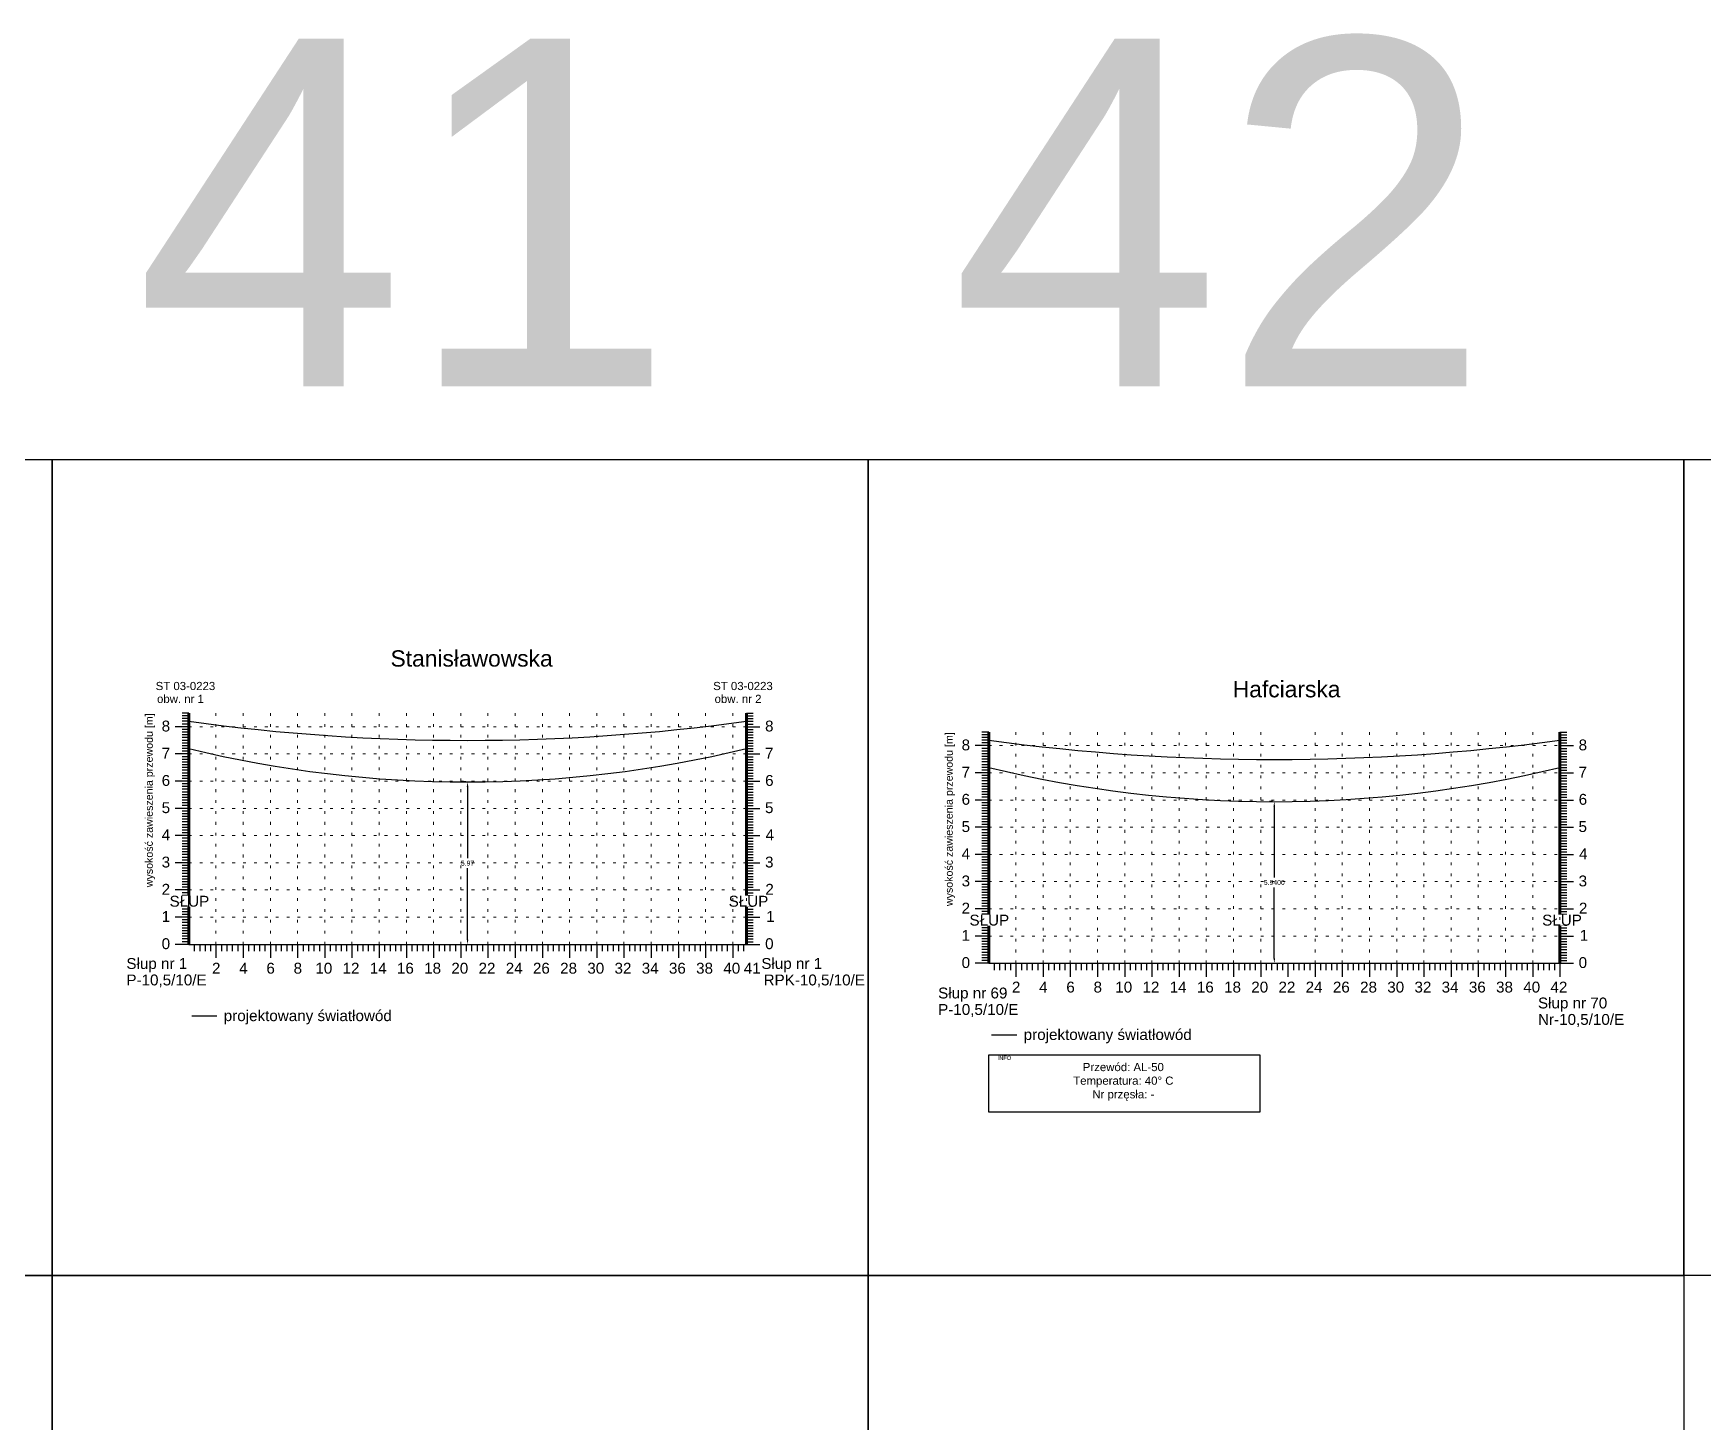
# Model space of a CAD drawing. Header units: metres. Extents: x -155 to 1812, y 681 to 886.
# Drawn here: x 893.9 to 955.2, y 825.2 to 876.2 of the extents above; entities that cross this region are included whole.
import ezdxf

# ---------------------------------------------------------------- set-up
doc = ezdxf.new("R2010")
doc.units = ezdxf.units.M
doc.header["$MEASUREMENT"] = 0
doc.linetypes.add('ACAD_ISO07W100', pattern=[3, 0, -3])
doc.layers.add('ramka', color=7, linetype='Continuous', plot=False)
doc.styles.get("Standard").update_dxf_attribs({"font": 'arial.ttf'})
doc.dimstyles.get("Standard").update_dxf_attribs({"dimtxt": 0.18, "dimasz": 0.18, "dimexe": 0.18, "dimexo": 0.0625, "dimgap": 0.09, "dimtad": 0, "dimtih": 1, "dimtoh": 1, "dimdec": 4, "dimzin": 0, "dimdsep": 46, "dimtxsty": 'Standard', "dimcen": 0.09, "dimadec": 0, "dimazin": 0, "dimtfac": 1, "dimtdec": 4, "dimtofl": 0, "dimtmove": 0, "dimatfit": 3, "dimfxl": 1, "dimtolj": 1, "dimtzin": 0, "dimarcsym": 0})

# ---------------------------------------------------------------- blocks, each defined once
blk = doc.blocks.new('*D188')
at = {"color": 0, "lineweight": -2}
for p, q in [((909.756, 848.667), (909.638, 848.667)), ((909.818, 848.487), (909.818, 845.864)), ((909.818, 842.877), (909.818, 845.5)), ((902.231, 842.697), (909.998, 842.697))]:
    blk.add_line(p, q, dxfattribs=at)
at = {"color": 0}
for points in [[(909.848, 848.487), (909.788, 848.487), (909.818, 848.667)], [(909.788, 842.877), (909.848, 842.877), (909.818, 842.697)]]:
    blk.add_solid(points, dxfattribs=at)
at = {"layer": 'Defpoints', "color": 0}
for p in [(909.818, 848.667), (902.168, 842.697), (909.818, 842.697)]:
    blk.add_point(p, dxfattribs=at)
at = {"color": 0, "lineweight": 25, "insert": (909.818, 845.682), "char_height": 0.18, "attachment_point": 5}
blk.add_mtext('\\A1;5.97', dxfattribs=at)
blk = doc.blocks.new('*D343')
at = {"color": 0, "lineweight": -2}
for p, q in [((939.418, 847.944), (939.3, 847.944)), ((939.48, 847.764), (939.48, 845.156)), ((939.48, 842.184), (939.48, 844.792)), ((931.643, 842.004), (939.66, 842.004))]:
    blk.add_line(p, q, dxfattribs=at)
at = {"color": 0}
for points in [[(939.51, 847.764), (939.45, 847.764), (939.48, 847.944)], [(939.45, 842.184), (939.51, 842.184), (939.48, 842.004)]]:
    blk.add_solid(points, dxfattribs=at)
at = {"layer": 'Defpoints', "color": 0}
for p in [(939.48, 847.944), (931.58, 842.004), (939.48, 842.004)]:
    blk.add_point(p, dxfattribs=at)
at = {"color": 0, "lineweight": 25, "insert": (939.48, 844.974), "char_height": 0.18, "attachment_point": 5}
blk.add_mtext('\\A1;5.9400', dxfattribs=at)

msp = doc.modelspace()

# ---------------------------------------------------------------- linework, layer by layer
for p, q in [((899.56814, 850.69734), (899.06814, 850.69734)), ((899.56814, 850.69734), (899.06814, 850.69734)), ((899.56814, 851.19734), (899.31814, 851.19734)), ((899.56814, 851.09734), (899.31814, 851.09734)), ((899.56814, 850.99734), (899.31814, 850.99734)), ((899.56814, 850.89734), (899.31814, 850.89734)), ((899.56814, 850.79734), (899.31814, 850.79734)), ((899.56814, 851.19734), (899.56814, 842.69734)), ((920.06814, 851.19734), (920.06814, 842.69734)), ((920.06814, 851.19734), (920.31814, 851.19734)), ((920.06814, 851.09734), (920.31814, 851.09734)), ((920.06814, 850.99734), (920.31814, 850.99734)), ((920.06814, 850.89734), (920.31814, 850.89734)), ((920.06814, 850.79734), (920.31814, 850.79734)), ((920.06814, 850.69734), (920.56814, 850.69734)), ((920.06814, 850.69734), (920.56814, 850.69734)), ((899.56814, 850.59734), (899.31814, 850.59734)), ((899.56814, 850.49734), (899.31814, 850.49734)), ((899.56814, 850.39734), (899.31814, 850.39734)), ((899.56814, 850.29734), (899.31814, 850.29734)), ((899.56814, 850.19734), (899.31814, 850.19734)), ((899.56814, 850.09734), (899.31814, 850.09734)), ((920.06814, 850.59734), (920.31814, 850.59734)), ((920.06814, 850.49734), (920.31814, 850.49734)), ((920.06814, 850.39734), (920.31814, 850.39734)), ((920.06814, 850.29734), (920.31814, 850.29734)), ((920.06814, 850.19734), (920.31814, 850.19734)), ((920.06814, 850.09734), (920.31814, 850.09734)), ((928.98033, 850.50364), (928.73033, 850.50364)), ((928.98033, 850.40364), (928.73033, 850.40364)), ((928.98033, 850.30364), (928.73033, 850.30364)), ((928.98033, 850.20364), (928.73033, 850.20364)), ((928.98033, 850.10364), (928.73033, 850.10364)), ((928.98033, 850.50364), (928.98033, 842.00364)), ((949.98033, 850.50364), (949.98033, 842.00364)), ((949.98033, 850.50364), (950.23033, 850.50364)), ((949.98033, 850.40364), (950.23033, 850.40364)), ((949.98033, 850.30364), (950.23033, 850.30364)), ((949.98033, 850.20364), (950.23033, 850.20364)), ((949.98033, 850.10364), (950.23033, 850.10364)), ((899.56814, 849.69734), (899.06814, 849.69734)), ((899.56814, 849.69734), (899.06814, 849.69734)), ((899.56814, 849.99734), (899.31814, 849.99734)), ((899.56814, 849.89734), (899.31814, 849.89734)), ((899.56814, 849.79734), (899.31814, 849.79734)), ((899.56814, 849.59734), (899.31814, 849.59734)), ((899.56814, 849.49734), (899.31814, 849.49734)), ((920.06814, 849.99734), (920.31814, 849.99734)), ((920.06814, 849.89734), (920.31814, 849.89734)), ((920.06814, 849.79734), (920.31814, 849.79734)), ((920.06814, 849.69734), (920.56814, 849.69734)), ((920.06814, 849.69734), (920.56814, 849.69734)), ((920.06814, 849.59734), (920.31814, 849.59734)), ((920.06814, 849.49734), (920.31814, 849.49734)), ((928.98033, 850.00364), (928.48033, 850.00364)), ((928.98033, 850.00364), (928.48033, 850.00364)), ((928.98033, 849.90364), (928.73033, 849.90364)), ((928.98033, 849.80364), (928.73033, 849.80364)), ((928.98033, 849.70364), (928.73033, 849.70364)), ((928.98033, 849.60364), (928.73033, 849.60364)), ((928.98033, 849.50364), (928.73033, 849.50364)), ((949.98033, 850.00364), (950.48033, 850.00364)), ((949.98033, 850.00364), (950.48033, 850.00364)), ((949.98033, 849.90364), (950.23033, 849.90364)), ((949.98033, 849.80364), (950.23033, 849.80364)), ((949.98033, 849.70364), (950.23033, 849.70364)), ((949.98033, 849.60364), (950.23033, 849.60364)), ((949.98033, 849.50364), (950.23033, 849.50364)), ((899.56814, 849.39734), (899.31814, 849.39734)), ((899.56814, 849.29734), (899.31814, 849.29734)), ((899.56814, 849.19734), (899.31814, 849.19734)), ((899.56814, 849.09734), (899.31814, 849.09734)), ((899.56814, 848.99734), (899.31814, 848.99734)), ((899.56814, 848.89734), (899.31814, 848.89734)), ((920.06814, 849.39734), (920.31814, 849.39734)), ((920.06814, 849.29734), (920.31814, 849.29734)), ((920.06814, 849.19734), (920.31814, 849.19734)), ((920.06814, 849.09734), (920.31814, 849.09734)), ((920.06814, 848.99734), (920.31814, 848.99734)), ((920.06814, 848.89734), (920.31814, 848.89734)), ((928.98033, 849.00364), (928.48033, 849.00364)), ((928.98033, 849.00364), (928.48033, 849.00364)), ((928.98033, 849.40364), (928.73033, 849.40364)), ((928.98033, 849.30364), (928.73033, 849.30364)), ((928.98033, 849.20364), (928.73033, 849.20364)), ((928.98033, 849.10364), (928.73033, 849.10364)), ((928.98033, 848.90364), (928.73033, 848.90364)), ((949.98033, 849.40364), (950.23033, 849.40364)), ((949.98033, 849.30364), (950.23033, 849.30364)), ((949.98033, 849.20364), (950.23033, 849.20364)), ((949.98033, 849.10364), (950.23033, 849.10364)), ((949.98033, 849.00364), (950.48033, 849.00364)), ((949.98033, 849.00364), (950.48033, 849.00364)), ((949.98033, 848.90364), (950.23033, 848.90364)), ((899.56814, 848.69734), (899.06814, 848.69734)), ((899.56814, 848.69734), (899.06814, 848.69734)), ((899.56814, 848.79734), (899.31814, 848.79734)), ((899.56814, 848.59734), (899.31814, 848.59734)), ((899.56814, 848.49734), (899.31814, 848.49734)), ((899.56814, 848.39734), (899.31814, 848.39734)), ((899.56814, 848.29734), (899.31814, 848.29734)), ((899.56814, 848.19734), (899.31814, 848.19734)), ((920.06814, 848.79734), (920.31814, 848.79734)), ((920.06814, 848.69734), (920.56814, 848.69734)), ((920.06814, 848.69734), (920.56814, 848.69734)), ((920.06814, 848.59734), (920.31814, 848.59734)), ((920.06814, 848.49734), (920.31814, 848.49734)), ((920.06814, 848.39734), (920.31814, 848.39734)), ((920.06814, 848.29734), (920.31814, 848.29734)), ((920.06814, 848.19734), (920.31814, 848.19734)), ((928.98033, 848.80364), (928.73033, 848.80364)), ((928.98033, 848.70364), (928.73033, 848.70364)), ((928.98033, 848.60364), (928.73033, 848.60364)), ((928.98033, 848.50364), (928.73033, 848.50364)), ((928.98033, 848.40364), (928.73033, 848.40364)), ((928.98033, 848.30364), (928.73033, 848.30364)), ((928.98033, 848.20364), (928.73033, 848.20364)), ((949.98033, 848.80364), (950.23033, 848.80364)), ((949.98033, 848.70364), (950.23033, 848.70364)), ((949.98033, 848.60364), (950.23033, 848.60364)), ((949.98033, 848.50364), (950.23033, 848.50364)), ((949.98033, 848.40364), (950.23033, 848.40364)), ((949.98033, 848.30364), (950.23033, 848.30364)), ((949.98033, 848.20364), (950.23033, 848.20364)), ((899.56814, 847.69734), (899.06814, 847.69734)), ((899.56814, 847.69734), (899.06814, 847.69734)), ((899.56814, 848.09734), (899.31814, 848.09734)), ((899.56814, 847.99734), (899.31814, 847.99734)), ((899.56814, 847.89734), (899.31814, 847.89734)), ((899.56814, 847.79734), (899.31814, 847.79734)), ((899.56814, 847.59734), (899.31814, 847.59734)), ((920.06814, 848.09734), (920.31814, 848.09734)), ((920.06814, 847.99734), (920.31814, 847.99734)), ((920.06814, 847.89734), (920.31814, 847.89734)), ((920.06814, 847.79734), (920.31814, 847.79734)), ((920.06814, 847.69734), (920.56814, 847.69734)), ((920.06814, 847.69734), (920.56814, 847.69734)), ((920.06814, 847.59734), (920.31814, 847.59734)), ((928.98033, 848.00364), (928.48033, 848.00364)), ((928.98033, 848.00364), (928.48033, 848.00364)), ((928.98033, 848.10364), (928.73033, 848.10364)), ((928.98033, 847.90364), (928.73033, 847.90364)), ((928.98033, 847.80364), (928.73033, 847.80364)), ((928.98033, 847.70364), (928.73033, 847.70364)), ((928.98033, 847.60364), (928.73033, 847.60364)), ((949.98033, 848.10364), (950.23033, 848.10364)), ((949.98033, 848.00364), (950.48033, 848.00364)), ((949.98033, 848.00364), (950.48033, 848.00364)), ((949.98033, 847.90364), (950.23033, 847.90364)), ((949.98033, 847.80364), (950.23033, 847.80364)), ((949.98033, 847.70364), (950.23033, 847.70364)), ((949.98033, 847.60364), (950.23033, 847.60364)), ((899.56814, 847.49734), (899.31814, 847.49734)), ((899.56814, 847.39734), (899.31814, 847.39734)), ((899.56814, 847.29734), (899.31814, 847.29734)), ((899.56814, 847.19734), (899.31814, 847.19734)), ((899.56814, 847.09734), (899.31814, 847.09734)), ((899.56814, 846.99734), (899.31814, 846.99734)), ((920.06814, 847.49734), (920.31814, 847.49734)), ((920.06814, 847.39734), (920.31814, 847.39734)), ((920.06814, 847.29734), (920.31814, 847.29734)), ((920.06814, 847.19734), (920.31814, 847.19734)), ((920.06814, 847.09734), (920.31814, 847.09734)), ((920.06814, 846.99734), (920.31814, 846.99734)), ((928.98033, 847.00364), (928.48033, 847.00364)), ((928.98033, 847.00364), (928.48033, 847.00364)), ((928.98033, 847.50364), (928.73033, 847.50364)), ((928.98033, 847.40364), (928.73033, 847.40364)), ((928.98033, 847.30364), (928.73033, 847.30364)), ((928.98033, 847.20364), (928.73033, 847.20364)), ((928.98033, 847.10364), (928.73033, 847.10364)), ((949.98033, 847.50364), (950.23033, 847.50364)), ((949.98033, 847.40364), (950.23033, 847.40364)), ((949.98033, 847.30364), (950.23033, 847.30364)), ((949.98033, 847.20364), (950.23033, 847.20364)), ((949.98033, 847.10364), (950.23033, 847.10364)), ((949.98033, 847.00364), (950.48033, 847.00364)), ((949.98033, 847.00364), (950.48033, 847.00364)), ((899.56814, 846.69734), (899.06814, 846.69734)), ((899.56814, 846.69734), (899.06814, 846.69734)), ((899.56814, 846.89734), (899.31814, 846.89734)), ((899.56814, 846.79734), (899.31814, 846.79734)), ((899.56814, 846.59734), (899.31814, 846.59734)), ((899.56814, 846.49734), (899.31814, 846.49734)), ((899.56814, 846.39734), (899.31814, 846.39734)), ((920.06814, 846.89734), (920.31814, 846.89734)), ((920.06814, 846.79734), (920.31814, 846.79734)), ((920.06814, 846.69734), (920.56814, 846.69734)), ((920.06814, 846.69734), (920.56814, 846.69734)), ((920.06814, 846.59734), (920.31814, 846.59734)), ((920.06814, 846.49734), (920.31814, 846.49734)), ((920.06814, 846.39734), (920.31814, 846.39734)), ((928.98033, 846.90364), (928.73033, 846.90364)), ((928.98033, 846.80364), (928.73033, 846.80364)), ((928.98033, 846.70364), (928.73033, 846.70364)), ((928.98033, 846.60364), (928.73033, 846.60364)), ((928.98033, 846.50364), (928.73033, 846.50364)), ((928.98033, 846.40364), (928.73033, 846.40364)), ((949.98033, 846.90364), (950.23033, 846.90364)), ((949.98033, 846.80364), (950.23033, 846.80364)), ((949.98033, 846.70364), (950.23033, 846.70364)), ((949.98033, 846.60364), (950.23033, 846.60364)), ((949.98033, 846.50364), (950.23033, 846.50364)), ((949.98033, 846.40364), (950.23033, 846.40364)), ((899.56814, 846.29734), (899.31814, 846.29734)), ((899.56814, 846.19734), (899.31814, 846.19734)), ((899.56814, 846.09734), (899.31814, 846.09734)), ((899.56814, 845.99734), (899.31814, 845.99734)), ((899.56814, 845.89734), (899.31814, 845.89734)), ((899.56814, 845.79734), (899.31814, 845.79734)), ((920.06814, 846.29734), (920.31814, 846.29734)), ((920.06814, 846.19734), (920.31814, 846.19734)), ((920.06814, 846.09734), (920.31814, 846.09734)), ((920.06814, 845.99734), (920.31814, 845.99734)), ((920.06814, 845.89734), (920.31814, 845.89734)), ((920.06814, 845.79734), (920.31814, 845.79734)), ((928.98033, 846.00364), (928.48033, 846.00364)), ((928.98033, 846.00364), (928.48033, 846.00364)), ((928.98033, 846.30364), (928.73033, 846.30364)), ((928.98033, 846.20364), (928.73033, 846.20364)), ((928.98033, 846.10364), (928.73033, 846.10364)), ((928.98033, 845.90364), (928.73033, 845.90364)), ((928.98033, 845.80364), (928.73033, 845.80364)), ((949.98033, 846.30364), (950.23033, 846.30364)), ((949.98033, 846.20364), (950.23033, 846.20364)), ((949.98033, 846.10364), (950.23033, 846.10364)), ((949.98033, 846.00364), (950.48033, 846.00364)), ((949.98033, 846.00364), (950.48033, 846.00364)), ((949.98033, 845.90364), (950.23033, 845.90364)), ((949.98033, 845.80364), (950.23033, 845.80364)), ((899.56814, 845.69734), (899.06814, 845.69734)), ((899.56814, 845.69734), (899.06814, 845.69734)), ((899.56814, 845.59734), (899.31814, 845.59734)), ((899.56814, 845.49734), (899.31814, 845.49734)), ((899.56814, 845.39734), (899.31814, 845.39734)), ((899.56814, 845.29734), (899.31814, 845.29734)), ((899.56814, 845.19734), (899.31814, 845.19734)), ((920.06814, 845.69734), (920.56814, 845.69734)), ((920.06814, 845.69734), (920.56814, 845.69734)), ((920.06814, 845.59734), (920.31814, 845.59734)), ((920.06814, 845.49734), (920.31814, 845.49734)), ((920.06814, 845.39734), (920.31814, 845.39734)), ((920.06814, 845.29734), (920.31814, 845.29734)), ((920.06814, 845.19734), (920.31814, 845.19734)), ((928.98033, 845.70364), (928.73033, 845.70364)), ((928.98033, 845.60364), (928.73033, 845.60364)), ((928.98033, 845.50364), (928.73033, 845.50364)), ((928.98033, 845.40364), (928.73033, 845.40364)), ((928.98033, 845.30364), (928.73033, 845.30364)), ((928.98033, 845.20364), (928.73033, 845.20364)), ((949.98033, 845.70364), (950.23033, 845.70364)), ((949.98033, 845.60364), (950.23033, 845.60364)), ((949.98033, 845.50364), (950.23033, 845.50364)), ((949.98033, 845.40364), (950.23033, 845.40364)), ((949.98033, 845.30364), (950.23033, 845.30364)), ((949.98033, 845.20364), (950.23033, 845.20364)), ((899.56814, 844.69734), (899.06814, 844.69734)), ((899.56814, 844.69734), (899.06814, 844.69734)), ((899.56814, 845.09734), (899.31814, 845.09734)), ((899.56814, 844.99734), (899.31814, 844.99734)), ((899.56814, 844.89734), (899.31814, 844.89734)), ((899.56814, 844.79734), (899.31814, 844.79734)), ((899.56814, 844.59734), (899.31814, 844.59734)), ((920.06814, 845.09734), (920.31814, 845.09734)), ((920.06814, 844.99734), (920.31814, 844.99734)), ((920.06814, 844.89734), (920.31814, 844.89734)), ((920.06814, 844.79734), (920.31814, 844.79734)), ((920.06814, 844.69734), (920.56814, 844.69734)), ((920.06814, 844.69734), (920.56814, 844.69734)), ((920.06814, 844.59734), (920.31814, 844.59734)), ((928.98033, 845.00364), (928.48033, 845.00364)), ((928.98033, 845.00364), (928.48033, 845.00364)), ((928.98033, 845.10364), (928.73033, 845.10364)), ((928.98033, 844.90364), (928.73033, 844.90364)), ((928.98033, 844.80364), (928.73033, 844.80364)), ((928.98033, 844.70364), (928.73033, 844.70364)), ((928.98033, 844.60364), (928.73033, 844.60364)), ((949.98033, 845.10364), (950.23033, 845.10364)), ((949.98033, 845.00364), (950.48033, 845.00364)), ((949.98033, 845.00364), (950.48033, 845.00364)), ((949.98033, 844.90364), (950.23033, 844.90364)), ((949.98033, 844.80364), (950.23033, 844.80364)), ((949.98033, 844.70364), (950.23033, 844.70364)), ((949.98033, 844.60364), (950.23033, 844.60364)), ((899.56814, 844.49734), (899.31814, 844.49734)), ((899.56814, 844.39734), (899.31814, 844.39734)), ((899.56814, 844.29734), (899.31814, 844.29734)), ((899.56814, 844.19734), (899.31814, 844.19734)), ((899.56814, 844.09734), (899.31814, 844.09734)), ((899.56814, 843.99734), (899.31814, 843.99734)), ((920.06814, 844.49734), (920.31814, 844.49734)), ((920.06814, 844.39734), (920.31814, 844.39734)), ((920.06814, 844.29734), (920.31814, 844.29734)), ((920.06814, 844.19734), (920.31814, 844.19734)), ((920.06814, 844.09734), (920.31814, 844.09734)), ((920.06814, 843.99734), (920.31814, 843.99734)), ((928.98033, 844.00364), (928.48033, 844.00364)), ((928.98033, 844.00364), (928.48033, 844.00364)), ((928.98033, 844.50364), (928.73033, 844.50364)), ((928.98033, 844.40364), (928.73033, 844.40364)), ((928.98033, 844.30364), (928.73033, 844.30364)), ((928.98033, 844.20364), (928.73033, 844.20364)), ((928.98033, 844.10364), (928.73033, 844.10364)), ((928.98033, 843.90364), (928.73033, 843.90364)), ((949.98033, 844.50364), (950.23033, 844.50364)), ((949.98033, 844.40364), (950.23033, 844.40364)), ((949.98033, 844.30364), (950.23033, 844.30364)), ((949.98033, 844.20364), (950.23033, 844.20364)), ((949.98033, 844.10364), (950.23033, 844.10364)), ((949.98033, 844.00364), (950.48033, 844.00364)), ((949.98033, 844.00364), (950.48033, 844.00364)), ((949.98033, 843.90364), (950.23033, 843.90364)), ((899.56814, 843.69734), (899.06814, 843.69734)), ((899.56814, 843.69734), (899.06814, 843.69734)), ((899.56814, 843.89734), (899.31814, 843.89734)), ((899.56814, 843.79734), (899.31814, 843.79734)), ((899.56814, 843.59734), (899.31814, 843.59734)), ((899.56814, 843.49734), (899.31814, 843.49734)), ((899.56814, 843.39734), (899.31814, 843.39734)), ((899.56814, 843.29734), (899.31814, 843.29734)), ((920.06814, 843.89734), (920.31814, 843.89734)), ((920.06814, 843.79734), (920.31814, 843.79734)), ((920.06814, 843.69734), (920.56814, 843.69734)), ((920.06814, 843.69734), (920.56814, 843.69734)), ((920.06814, 843.59734), (920.31814, 843.59734)), ((920.06814, 843.49734), (920.31814, 843.49734)), ((920.06814, 843.39734), (920.31814, 843.39734)), ((920.06814, 843.29734), (920.31814, 843.29734)), ((928.98033, 843.80364), (928.73033, 843.80364)), ((928.98033, 843.70364), (928.73033, 843.70364)), ((928.98033, 843.60364), (928.73033, 843.60364)), ((928.98033, 843.50364), (928.73033, 843.50364)), ((928.98033, 843.40364), (928.73033, 843.40364)), ((928.98033, 843.30364), (928.73033, 843.30364)), ((949.98033, 843.80364), (950.23033, 843.80364)), ((949.98033, 843.70364), (950.23033, 843.70364)), ((949.98033, 843.60364), (950.23033, 843.60364)), ((949.98033, 843.50364), (950.23033, 843.50364)), ((949.98033, 843.40364), (950.23033, 843.40364)), ((949.98033, 843.30364), (950.23033, 843.30364)), ((899.56814, 842.69734), (899.06814, 842.69734)), ((899.56814, 843.19734), (899.31814, 843.19734)), ((899.56814, 843.09734), (899.31814, 843.09734)), ((899.56814, 842.99734), (899.31814, 842.99734)), ((899.56814, 842.89734), (899.31814, 842.89734)), ((899.56814, 842.79734), (899.31814, 842.79734)), ((899.56814, 842.69734), (899.31814, 842.69734)), ((899.56814, 842.69734), (919.06814, 842.69734)), ((899.76814, 842.69734), (899.76814, 842.44734)), ((899.96814, 842.69734), (899.96814, 842.44734)), ((900.16814, 842.69734), (900.16814, 842.44734)), ((900.36814, 842.69734), (900.36814, 842.44734)), ((900.56814, 842.69734), (900.56814, 842.19734)), ((900.76814, 842.69734), (900.76814, 842.44734)), ((900.96814, 842.69734), (900.96814, 842.44734)), ((901.16814, 842.69734), (901.16814, 842.44734)), ((901.36814, 842.69734), (901.36814, 842.44734)), ((901.56814, 842.69734), (901.56814, 842.19734)), ((901.76814, 842.69734), (901.76814, 842.44734)), ((901.96814, 842.69734), (901.96814, 842.44734)), ((902.16814, 842.69734), (902.16814, 842.44734)), ((902.36814, 842.69734), (902.36814, 842.44734)), ((902.56814, 842.69734), (902.56814, 842.19734)), ((902.76814, 842.69734), (902.76814, 842.44734)), ((902.96814, 842.69734), (902.96814, 842.44734)), ((903.16814, 842.69734), (903.16814, 842.44734)), ((903.36814, 842.69734), (903.36814, 842.44734)), ((903.56814, 842.69734), (903.56814, 842.19734)), ((903.76814, 842.69734), (903.76814, 842.44734)), ((903.96814, 842.69734), (903.96814, 842.44734)), ((904.16814, 842.69734), (904.16814, 842.44734)), ((904.36814, 842.69734), (904.36814, 842.44734)), ((904.56814, 842.69734), (904.56814, 842.19734)), ((904.76814, 842.69734), (904.76814, 842.44734)), ((904.96814, 842.69734), (904.96814, 842.44734)), ((905.16814, 842.69734), (905.16814, 842.44734)), ((905.36814, 842.69734), (905.36814, 842.44734)), ((905.56814, 842.69734), (905.56814, 842.19734)), ((905.76814, 842.69734), (905.76814, 842.44734)), ((905.96814, 842.69734), (905.96814, 842.44734)), ((906.16814, 842.69734), (906.16814, 842.44734)), ((906.36814, 842.69734), (906.36814, 842.44734)), ((906.56814, 842.69734), (906.56814, 842.19734)), ((906.76814, 842.69734), (906.76814, 842.44734)), ((906.96814, 842.69734), (906.96814, 842.44734)), ((907.16814, 842.69734), (907.16814, 842.44734)), ((907.36814, 842.69734), (907.36814, 842.44734)), ((907.56814, 842.69734), (907.56814, 842.19734)), ((907.76814, 842.69734), (907.76814, 842.44734)), ((907.96814, 842.69734), (907.96814, 842.44734)), ((908.16814, 842.69734), (908.16814, 842.44734)), ((908.36814, 842.69734), (908.36814, 842.44734)), ((908.56814, 842.69734), (908.56814, 842.19734)), ((908.76814, 842.69734), (908.76814, 842.44734)), ((908.96814, 842.69734), (908.96814, 842.44734)), ((909.16814, 842.69734), (909.16814, 842.44734)), ((909.36814, 842.69734), (909.36814, 842.44734)), ((909.56814, 842.69734), (909.56814, 842.19734)), ((909.76814, 842.69734), (909.76814, 842.44734)), ((909.96814, 842.69734), (909.96814, 842.44734)), ((910.16814, 842.69734), (910.16814, 842.44734)), ((910.36814, 842.69734), (910.36814, 842.44734)), ((910.56814, 842.69734), (910.56814, 842.19734)), ((910.76814, 842.69734), (910.76814, 842.44734)), ((910.96814, 842.69734), (910.96814, 842.44734)), ((911.16814, 842.69734), (911.16814, 842.44734)), ((911.36814, 842.69734), (911.36814, 842.44734)), ((911.56814, 842.69734), (911.56814, 842.19734)), ((911.76814, 842.69734), (911.76814, 842.44734)), ((911.96814, 842.69734), (911.96814, 842.44734)), ((912.16814, 842.69734), (912.16814, 842.44734)), ((912.36814, 842.69734), (912.36814, 842.44734)), ((912.56814, 842.69734), (912.56814, 842.19734)), ((912.76814, 842.69734), (912.76814, 842.44734)), ((912.96814, 842.69734), (912.96814, 842.44734)), ((913.16814, 842.69734), (913.16814, 842.44734)), ((913.36814, 842.69734), (913.36814, 842.44734)), ((913.56814, 842.69734), (913.56814, 842.19734)), ((913.76814, 842.69734), (913.76814, 842.44734)), ((913.96814, 842.69734), (913.96814, 842.44734)), ((914.16814, 842.69734), (914.16814, 842.44734)), ((914.36814, 842.69734), (914.36814, 842.44734)), ((914.56814, 842.69734), (914.56814, 842.19734)), ((914.76814, 842.69734), (914.76814, 842.44734)), ((914.96814, 842.69734), (914.96814, 842.44734)), ((915.16814, 842.69734), (915.16814, 842.44734)), ((915.36814, 842.69734), (915.36814, 842.44734)), ((915.56814, 842.69734), (915.56814, 842.19734)), ((915.76814, 842.69734), (915.76814, 842.44734)), ((915.96814, 842.69734), (915.96814, 842.44734)), ((916.16814, 842.69734), (916.16814, 842.44734)), ((916.36814, 842.69734), (916.36814, 842.44734)), ((916.56814, 842.69734), (916.56814, 842.19734)), ((916.76814, 842.69734), (916.76814, 842.44734)), ((916.96814, 842.69734), (916.96814, 842.44734)), ((917.16814, 842.69734), (917.16814, 842.44734)), ((917.36814, 842.69734), (917.36814, 842.44734)), ((917.56814, 842.69734), (917.56814, 842.19734)), ((917.76814, 842.69734), (917.76814, 842.44734)), ((917.96814, 842.69734), (917.96814, 842.44734)), ((918.16814, 842.69734), (918.16814, 842.44734)), ((918.36814, 842.69734), (918.36814, 842.44734)), ((918.56814, 842.69734), (918.56814, 842.19734)), ((918.56814, 842.69734), (918.56814, 842.19734)), ((918.76814, 842.69734), (918.76814, 842.44734)), ((918.96814, 842.69734), (918.96814, 842.44734)), ((919.16814, 842.69734), (919.16814, 842.44734)), ((919.36814, 842.69734), (919.36814, 842.44734)), ((919.56814, 842.69734), (919.56814, 842.19734)), ((919.56814, 842.69734), (919.56814, 842.19734)), ((919.76814, 842.69734), (919.76814, 842.44734)), ((919.96814, 842.69734), (919.96814, 842.44734)), ((920.06814, 843.19734), (920.31814, 843.19734)), ((920.06814, 843.09734), (920.31814, 843.09734)), ((920.06814, 842.99734), (920.31814, 842.99734)), ((920.06814, 842.89734), (920.31814, 842.89734)), ((920.06814, 842.79734), (920.31814, 842.79734)), ((920.06814, 842.69734), (920.56814, 842.69734)), ((920.06814, 842.69734), (920.31814, 842.69734)), ((928.98033, 843.00364), (928.48033, 843.00364)), ((928.98033, 843.00364), (928.48033, 843.00364)), ((928.98033, 843.20364), (928.73033, 843.20364)), ((928.98033, 843.10364), (928.73033, 843.10364)), ((928.98033, 842.90364), (928.73033, 842.90364)), ((928.98033, 842.80364), (928.73033, 842.80364)), ((928.98033, 842.70364), (928.73033, 842.70364)), ((949.98033, 843.20364), (950.23033, 843.20364)), ((949.98033, 843.10364), (950.23033, 843.10364)), ((949.98033, 843.00364), (950.48033, 843.00364)), ((949.98033, 843.00364), (950.48033, 843.00364)), ((949.98033, 842.90364), (950.23033, 842.90364)), ((949.98033, 842.80364), (950.23033, 842.80364)), ((949.98033, 842.70364), (950.23033, 842.70364)), ((928.98033, 842.60364), (928.73033, 842.60364)), ((928.98033, 842.50364), (928.73033, 842.50364)), ((928.98033, 842.40364), (928.73033, 842.40364)), ((928.98033, 842.30364), (928.73033, 842.30364)), ((928.98033, 842.20364), (928.73033, 842.20364)), ((928.98033, 842.10364), (928.73033, 842.10364)), ((949.98033, 842.60364), (950.23033, 842.60364)), ((949.98033, 842.50364), (950.23033, 842.50364)), ((949.98033, 842.40364), (950.23033, 842.40364)), ((949.98033, 842.30364), (950.23033, 842.30364)), ((949.98033, 842.20364), (950.23033, 842.20364)), ((949.98033, 842.10364), (950.23033, 842.10364)), ((928.98033, 842.00364), (928.48033, 842.00364)), ((928.98033, 842.00364), (928.73033, 842.00364)), ((928.98033, 842.00364), (948.48033, 842.00364)), ((929.18033, 842.00364), (929.18033, 841.75364)), ((929.38033, 842.00364), (929.38033, 841.75364)), ((929.58033, 842.00364), (929.58033, 841.75364)), ((929.78033, 842.00364), (929.78033, 841.75364)), ((929.98033, 842.00364), (929.98033, 841.50364)), ((930.18033, 842.00364), (930.18033, 841.75364)), ((930.38033, 842.00364), (930.38033, 841.75364)), ((930.58033, 842.00364), (930.58033, 841.75364)), ((930.78033, 842.00364), (930.78033, 841.75364)), ((930.98033, 842.00364), (930.98033, 841.50364)), ((931.18033, 842.00364), (931.18033, 841.75364)), ((931.38033, 842.00364), (931.38033, 841.75364)), ((931.58033, 842.00364), (931.58033, 841.75364)), ((931.78033, 842.00364), (931.78033, 841.75364)), ((931.98033, 842.00364), (931.98033, 841.50364)), ((932.18033, 842.00364), (932.18033, 841.75364)), ((932.38033, 842.00364), (932.38033, 841.75364)), ((932.58033, 842.00364), (932.58033, 841.75364)), ((932.78033, 842.00364), (932.78033, 841.75364)), ((932.98033, 842.00364), (932.98033, 841.50364)), ((933.18033, 842.00364), (933.18033, 841.75364)), ((933.38033, 842.00364), (933.38033, 841.75364)), ((933.58033, 842.00364), (933.58033, 841.75364)), ((933.78033, 842.00364), (933.78033, 841.75364)), ((933.98033, 842.00364), (933.98033, 841.50364)), ((934.18033, 842.00364), (934.18033, 841.75364)), ((934.38033, 842.00364), (934.38033, 841.75364)), ((934.58033, 842.00364), (934.58033, 841.75364)), ((934.78033, 842.00364), (934.78033, 841.75364)), ((934.98033, 842.00364), (934.98033, 841.50364)), ((935.18033, 842.00364), (935.18033, 841.75364)), ((935.38033, 842.00364), (935.38033, 841.75364)), ((935.58033, 842.00364), (935.58033, 841.75364)), ((935.78033, 842.00364), (935.78033, 841.75364)), ((935.98033, 842.00364), (935.98033, 841.50364)), ((936.18033, 842.00364), (936.18033, 841.75364)), ((936.38033, 842.00364), (936.38033, 841.75364)), ((936.58033, 842.00364), (936.58033, 841.75364)), ((936.78033, 842.00364), (936.78033, 841.75364)), ((936.98033, 842.00364), (936.98033, 841.50364)), ((937.18033, 842.00364), (937.18033, 841.75364)), ((937.38033, 842.00364), (937.38033, 841.75364)), ((937.58033, 842.00364), (937.58033, 841.75364)), ((937.78033, 842.00364), (937.78033, 841.75364)), ((937.98033, 842.00364), (937.98033, 841.50364)), ((938.18033, 842.00364), (938.18033, 841.75364)), ((938.38033, 842.00364), (938.38033, 841.75364)), ((938.58033, 842.00364), (938.58033, 841.75364)), ((938.78033, 842.00364), (938.78033, 841.75364)), ((938.98033, 842.00364), (938.98033, 841.50364)), ((939.18033, 842.00364), (939.18033, 841.75364)), ((939.38033, 842.00364), (939.38033, 841.75364)), ((939.58033, 842.00364), (939.58033, 841.75364)), ((939.78033, 842.00364), (939.78033, 841.75364)), ((939.98033, 842.00364), (939.98033, 841.50364)), ((940.18033, 842.00364), (940.18033, 841.75364)), ((940.38033, 842.00364), (940.38033, 841.75364)), ((940.58033, 842.00364), (940.58033, 841.75364)), ((940.78033, 842.00364), (940.78033, 841.75364)), ((940.98033, 842.00364), (940.98033, 841.50364)), ((941.18033, 842.00364), (941.18033, 841.75364)), ((941.38033, 842.00364), (941.38033, 841.75364)), ((941.58033, 842.00364), (941.58033, 841.75364)), ((941.78033, 842.00364), (941.78033, 841.75364)), ((941.98033, 842.00364), (941.98033, 841.50364)), ((942.18033, 842.00364), (942.18033, 841.75364)), ((942.38033, 842.00364), (942.38033, 841.75364)), ((942.58033, 842.00364), (942.58033, 841.75364)), ((942.78033, 842.00364), (942.78033, 841.75364)), ((942.98033, 842.00364), (942.98033, 841.50364)), ((943.18033, 842.00364), (943.18033, 841.75364)), ((943.38033, 842.00364), (943.38033, 841.75364)), ((943.58033, 842.00364), (943.58033, 841.75364)), ((943.78033, 842.00364), (943.78033, 841.75364)), ((943.98033, 842.00364), (943.98033, 841.50364)), ((944.18033, 842.00364), (944.18033, 841.75364)), ((944.38033, 842.00364), (944.38033, 841.75364)), ((944.58033, 842.00364), (944.58033, 841.75364)), ((944.78033, 842.00364), (944.78033, 841.75364)), ((944.98033, 842.00364), (944.98033, 841.50364)), ((945.18033, 842.00364), (945.18033, 841.75364)), ((945.38033, 842.00364), (945.38033, 841.75364)), ((945.58033, 842.00364), (945.58033, 841.75364)), ((945.78033, 842.00364), (945.78033, 841.75364)), ((945.98033, 842.00364), (945.98033, 841.50364)), ((946.18033, 842.00364), (946.18033, 841.75364)), ((946.38033, 842.00364), (946.38033, 841.75364)), ((946.58033, 842.00364), (946.58033, 841.75364)), ((946.78033, 842.00364), (946.78033, 841.75364)), ((946.98033, 842.00364), (946.98033, 841.50364)), ((947.18033, 842.00364), (947.18033, 841.75364)), ((947.38033, 842.00364), (947.38033, 841.75364)), ((947.58033, 842.00364), (947.58033, 841.75364)), ((947.78033, 842.00364), (947.78033, 841.75364)), ((947.98033, 842.00364), (947.98033, 841.50364)), ((947.98033, 842.00364), (947.98033, 841.50364)), ((948.18033, 842.00364), (948.18033, 841.75364)), ((948.38033, 842.00364), (948.38033, 841.75364)), ((948.58033, 842.00364), (948.58033, 841.75364)), ((948.78033, 842.00364), (948.78033, 841.75364)), ((948.98033, 842.00364), (948.98033, 841.50364)), ((948.98033, 842.00364), (948.98033, 841.50364)), ((949.18033, 842.00364), (949.18033, 841.75364)), ((949.38033, 842.00364), (949.38033, 841.75364)), ((949.58033, 842.00364), (949.58033, 841.75364)), ((949.78033, 842.00364), (949.78033, 841.75364)), ((949.98033, 842.00364), (950.48033, 842.00364)), ((949.98033, 842.00364), (950.23033, 842.00364)), ((949.98033, 842.00364), (949.98033, 841.50364)), ((949.98033, 842.00364), (949.98033, 841.50364))]:
    msp.add_line(p, q)
at = {"lineweight": 100}
for p, q in [((899.56814, 851.19734), (899.56814, 842.69734)), ((920.06814, 851.19734), (920.06814, 842.69734)), ((928.98033, 850.50364), (928.98033, 842.00364)), ((949.98033, 850.50364), (949.98033, 842.00364))]:
    msp.add_line(p, q, dxfattribs=at)
at = {"linetype": 'ACAD_ISO07W100', "lineweight": 15, "ltscale": 0.1}
for p, q in [((899.56814, 850.69734), (920.56814, 850.69734)), ((900.56814, 842.69734), (900.56814, 851.19734)), ((901.56814, 842.69734), (901.56814, 851.19734)), ((902.56814, 842.69734), (902.56814, 851.19734)), ((903.56814, 842.69734), (903.56814, 851.19734)), ((904.56814, 842.69734), (904.56814, 851.19734)), ((905.56814, 842.69734), (905.56814, 851.19734)), ((906.56814, 842.69734), (906.56814, 851.19734)), ((907.56814, 842.69734), (907.56814, 851.19734)), ((908.56814, 842.69734), (908.56814, 851.19734)), ((909.56814, 842.69734), (909.56814, 851.19734)), ((910.56814, 842.69734), (910.56814, 851.19734)), ((911.56814, 842.69734), (911.56814, 851.19734)), ((912.56814, 842.69734), (912.56814, 851.19734)), ((913.56814, 842.69734), (913.56814, 851.19734)), ((914.56814, 842.69734), (914.56814, 851.19734)), ((915.56814, 842.69734), (915.56814, 851.19734)), ((916.56814, 842.69734), (916.56814, 851.19734)), ((917.56814, 842.69734), (917.56814, 851.19734)), ((918.56814, 842.69734), (918.56814, 851.19734)), ((920.06814, 842.69734), (920.06814, 851.19734)), ((929.98033, 842.00364), (929.98033, 850.50364)), ((930.98033, 842.00364), (930.98033, 850.50364)), ((931.98033, 842.00364), (931.98033, 850.50364)), ((932.98033, 842.00364), (932.98033, 850.50364)), ((933.98033, 842.00364), (933.98033, 850.50364)), ((934.98033, 842.00364), (934.98033, 850.50364)), ((935.98033, 842.00364), (935.98033, 850.50364)), ((936.98033, 842.00364), (936.98033, 850.50364)), ((937.98033, 842.00364), (937.98033, 850.50364)), ((938.98033, 842.00364), (938.98033, 850.50364)), ((940.98033, 842.00364), (940.98033, 850.50364)), ((941.98033, 842.00364), (941.98033, 850.50364)), ((942.98033, 842.00364), (942.98033, 850.50364)), ((943.98033, 842.00364), (943.98033, 850.50364)), ((944.98033, 842.00364), (944.98033, 850.50364)), ((945.98033, 842.00364), (945.98033, 850.50364)), ((946.98033, 842.00364), (946.98033, 850.50364)), ((947.98033, 842.00364), (947.98033, 850.50364)), ((948.98033, 842.00364), (948.98033, 850.50364)), ((949.98033, 842.00364), (949.98033, 850.50364)), ((899.56814, 849.69734), (920.56814, 849.69734)), ((928.98033, 850.00364), (949.98033, 850.00364)), ((928.98033, 849.00364), (949.98033, 849.00364)), ((899.56814, 848.69734), (920.56814, 848.69734)), ((899.56814, 847.69734), (920.56814, 847.69734)), ((928.98033, 848.00364), (949.98033, 848.00364)), ((928.98033, 847.00364), (949.98033, 847.00364)), ((899.56814, 846.69734), (920.56814, 846.69734)), ((928.98033, 846.00364), (949.98033, 846.00364)), ((899.56814, 845.69734), (920.56814, 845.69734)), ((899.56814, 844.69734), (920.56814, 844.69734)), ((928.98033, 845.00364), (949.98033, 845.00364)), ((928.98033, 844.00364), (949.98033, 844.00364)), ((899.56814, 843.69734), (920.56814, 843.69734)), ((899.56814, 842.69734), (919.06814, 842.69734)), ((928.98033, 843.00364), (949.98033, 843.00364)), ((928.98033, 842.00364), (948.48033, 842.00364))]:
    msp.add_line(p, q, dxfattribs=at)
at = {"lineweight": 25}
for p, q in [((918.56814, 842.69734), (920.56814, 842.69734)), ((947.98033, 842.00364), (949.98033, 842.00364)), ((928.98033, 838.63293), (938.95121, 838.63293)), ((928.98033, 836.5298), (928.98033, 838.63293)), ((938.95121, 838.63293), (938.95121, 836.5298)), ((938.95121, 836.5298), (928.98033, 836.5298))]:
    msp.add_line(p, q, dxfattribs=at)
at = {"color": 3, "lineweight": 25}
for p, q in [((899.67369, 840.06712), (900.60428, 840.06712)), ((929.08588, 839.37342), (930.01647, 839.37342))]:
    msp.add_line(p, q, dxfattribs=at)
at = {"lineweight": 25}
for points in [[(864.54271, 860.52182), (894.54271, 860.52182), (894.54271, 830.52182), (864.54271, 830.52182), (864.54271, 860.52182)], [(894.54271, 860.52182), (924.54271, 860.52182), (924.54271, 830.52182), (894.54271, 830.52182), (894.54271, 860.52182)], [(924.54271, 860.52182), (954.54271, 860.52182), (954.54271, 830.52182), (924.54271, 830.52182), (924.54271, 860.52182)], [(954.54271, 860.52182), (984.54271, 860.52182), (984.54271, 830.52182), (954.54271, 830.52182), (954.54271, 860.52182)], [(909.56814, 842.69734), (914.56814, 842.69734)], [(919.56814, 842.69734), (920.56814, 842.69734)], [(938.98033, 842.00364), (943.98033, 842.00364)], [(864.54271, 830.52182), (894.54271, 830.52182), (894.54271, 800.52182), (864.54271, 800.52182), (864.54271, 830.52182)], [(894.54271, 830.52182), (924.54271, 830.52182), (924.54271, 800.52182), (894.54271, 800.52182), (894.54271, 830.52182)], [(924.54271, 830.52182), (954.54271, 830.52182), (954.54271, 800.52182), (924.54271, 800.52182), (924.54271, 830.52182)]]:
    msp.add_lwpolyline(points, dxfattribs=at)
at = {"lineweight": 30}
for centre, radius, start, end in [((909.81814, 925.59198), 75.39464, 262.1863672, 277.8136328), ((939.48033, 927.48948), 77.99585, 262.2632053, 277.7367947)]:
    msp.add_arc(centre, radius, start, end, dxfattribs=at)
at = {"color": 3, "lineweight": 30}
for centre, radius in [((909.81814, 891.99067), 43.32333), ((939.48033, 892.32364), 44.38)]:
    msp.add_arc(centre, radius, 256.3144532, 283.6855468, dxfattribs=at)
at = {"layer": 'ramka'}
msp.add_line((899.56814, 842.69734), (909.81814, 842.69734), dxfattribs=at)
msp.add_line((899.56814, 842.69734), (909.81814, 842.69734), dxfattribs=at)

# ---------------------------------------------------------------- texts
at = {"lineweight": 25}
for s, height, p in [('41', 12.782133, (897.58131, 863.21103)), ('42', 12.782133, (927.58131, 863.21103)), ('INFO', 0.15, (929.30835, 838.45193))]:
    msp.add_text(s, height=height, dxfattribs=at).set_placement(p)
for s, height, p in [('ST 03-0223', 0.3, (918.84942, 852.0455)), ('obw. nr 2', 0.3, (918.90063, 851.57191)), ('Hafciarska', 0.6, (937.95295, 851.77885)), ('8', 0.4, (898.57088, 850.52324)), ('8', 0.4, (920.75653, 850.52324)), ('8', 0.4, (927.98307, 849.82955)), ('8', 0.4, (950.66872, 849.82955)), ('7', 0.4, (898.57088, 849.52324)), ('7', 0.4, (920.75353, 849.52324)), ('6', 0.4, (898.57088, 848.52324)), ('6', 0.4, (920.75926, 848.52324)), ('7', 0.4, (927.98307, 848.82955)), ('7', 0.4, (950.66572, 848.82955)), ('6', 0.4, (927.98307, 847.82955)), ('6', 0.4, (950.67145, 847.82955)), ('5', 0.4, (898.57088, 847.52324)), ('5', 0.4, (920.7538, 847.52324)), ('5', 0.4, (927.98307, 846.82955)), ('5', 0.4, (950.66599, 846.82955)), ('4', 0.4, (898.57088, 846.52324)), ('4', 0.4, (920.77454, 846.52324)), ('3', 0.4, (898.57088, 845.52324)), ('3', 0.4, (920.75653, 845.52324)), ('4', 0.4, (927.98307, 845.82955)), ('4', 0.4, (950.68673, 845.82955)), ('3', 0.4, (927.98307, 844.82955)), ('3', 0.4, (950.66872, 844.82955)), ('2', 0.4, (898.57088, 844.52324)), ('2', 0.4, (920.76772, 844.52324)), ('1', 0.4, (898.57088, 843.52324)), ('1', 0.4, (920.79637, 843.52324)), ('2', 0.4, (927.98307, 843.82955)), ('2', 0.4, (950.67991, 843.82955)), ('0', 0.4, (898.57088, 842.52324)), ('0', 0.4, (920.75817, 842.52324)), ('1', 0.4, (927.98307, 842.82955)), ('1', 0.4, (950.70856, 842.82955)), ('Słup nr 1', 0.4, (897.27289, 841.79542)), ('Słup nr 1', 0.4, (920.61874, 841.79542)), ('0', 0.4, (927.98307, 841.82955)), ('0', 0.4, (950.67036, 841.82955)), ('P-10,5/10/E', 0.4, (897.27289, 841.19053)), ('2', 0.4, (900.42133, 841.62166)), ('4', 0.4, (901.42133, 841.62166)), ('6', 0.4, (902.42133, 841.62166)), ('8', 0.4, (903.42133, 841.62166)), ('10', 0.4, (904.22133, 841.62166)), ('12', 0.4, (905.22133, 841.62166)), ('14', 0.4, (906.22133, 841.62166)), ('16', 0.4, (907.22133, 841.62166)), ('18', 0.4, (908.22133, 841.62166)), ('20', 0.4, (909.22133, 841.62166)), ('22', 0.4, (910.22133, 841.62166)), ('24', 0.4, (911.22133, 841.62166)), ('26', 0.4, (912.22133, 841.62166)), ('28', 0.4, (913.22133, 841.62166)), ('30', 0.4, (914.22133, 841.62166)), ('32', 0.4, (915.22133, 841.62166)), ('34', 0.4, (916.22133, 841.62166)), ('36', 0.4, (917.22133, 841.62166)), ('38', 0.4, (918.22133, 841.62166)), ('40', 0.4, (919.22133, 841.62166)), ('41', 0.4, (919.9749, 841.62166)), ('RPK-10,5/10/E', 0.4, (920.70225, 841.19053)), ('Słup nr 69', 0.4, (927.1198, 840.71048)), ('2', 0.4, (929.83352, 840.92796)), ('4', 0.4, (930.83352, 840.92796)), ('6', 0.4, (931.83352, 840.92796)), ('8', 0.4, (932.83352, 840.92796)), ('10', 0.4, (933.63352, 840.92796)), ('12', 0.4, (934.63352, 840.92796)), ('14', 0.4, (935.63352, 840.92796)), ('16', 0.4, (936.63352, 840.92796)), ('18', 0.4, (937.63352, 840.92796)), ('20', 0.4, (938.63352, 840.92796)), ('22', 0.4, (939.63352, 840.92796)), ('24', 0.4, (940.63352, 840.92796)), ('26', 0.4, (941.63352, 840.92796)), ('28', 0.4, (942.63352, 840.92796)), ('30', 0.4, (943.63352, 840.92796)), ('32', 0.4, (944.63352, 840.92796)), ('34', 0.4, (945.63352, 840.92796)), ('36', 0.4, (946.63352, 840.92796)), ('38', 0.4, (947.63352, 840.92796)), ('40', 0.4, (948.63352, 840.92796)), ('42', 0.4, (949.63352, 840.92796)), ('projektowany światłowód', 0.4, (900.85304, 839.87735)), ('P-10,5/10/E', 0.4, (927.1198, 840.10559)), ('Słup nr 70', 0.4, (949.17442, 840.34386)), ('projektowany światłowód', 0.4, (930.26523, 839.18365)), ('Nr-10,5/10/E', 0.4, (949.17687, 839.73898))]:
    msp.add_text(s, height=height).set_placement(p)
at = {"lineweight": 25, "insert": (909.9664, 853.20379), "char_height": 0.6, "width": 9.5967258, "attachment_point": 5}
msp.add_mtext('Stanisławowska', dxfattribs=at)
at = {"lineweight": 25, "insert": (933.92947, 837.64298), "char_height": 0.3, "attachment_point": 5}
msp.add_mtext_dynamic_manual_height_columns('\\pxqc;Przewód: AL-50\\PTemperatura: 40%%D C\\PNr przęsła: - ', width=9.8982731, gutter_width=2, heights=[2.4489], dxfattribs=at)

# ---------------------------------------------------------------- dimensions: what is measured, and where the dimension line sits
at = {"lineweight": 25}
dim = msp.add_linear_dim(base=(909.81814, 842.69734), p1=(909.81814, 848.66734), p2=(902.16814, 842.69734), angle=90, text='5.97', dimstyle='Standard', override={"dimtxsty": 'Standard'}, dxfattribs=at)
dim.commit()
dim.dimension.update_dxf_attribs({"geometry": '*D188', "text_midpoint": (909.81814, 845.68234)})
dim = msp.add_linear_dim(base=(939.48033, 842.00364), p1=(939.48033, 847.94364), p2=(931.58033, 842.00364), angle=90, dimstyle='Standard', override={"dimtxsty": 'Standard'}, dxfattribs=at)
dim.commit()
dim.dimension.update_dxf_attribs({"geometry": '*D343', "text_midpoint": (939.48033, 844.97364)})

# ---------------------------------------------------------------- next in the draw order: texts
at = {"lineweight": 18, "char_height": 0.28, "attachment_point": 1, "rotation": 90, "bg_fill": 3, "box_fill_scale": 1, "bg_fill_color": 256, "bg_fill_transparency": 0}
for insert in [(897.96537, 844.79944), (927.37756, 844.10575)]:
    msp.add_mtext_dynamic_manual_height_columns('wysokość zawieszenia przewodu [m]', width=9.2804774, gutter_width=2, heights=[-0.36385], dxfattribs=dict(at, insert=insert))
at = {"lineweight": 18, "char_height": 0.4, "attachment_point": 1, "bg_fill": 3, "box_fill_scale": 1, "bg_fill_color": 256, "bg_fill_transparency": 0}
for insert in [(898.86004, 844.48354), (919.41721, 844.48354), (928.27223, 843.78984), (949.3294, 843.78984)]:
    msp.add_mtext_dynamic_manual_height_columns('SŁUP', width=1.5368437, gutter_width=2, heights=[-0.41364], dxfattribs=dict(at, insert=insert))

# ---------------------------------------------------------------- next in the draw order: linework, layer by layer
at = {"linetype": 'ACAD_ISO07W100', "lineweight": 15, "ltscale": 0.1}
for p, q in [((919.56814, 842.69734), (919.56814, 851.19734)), ((920.06814, 842.69734), (920.06814, 851.19734)), ((949.98033, 842.00364), (949.98033, 850.50364))]:
    msp.add_line(p, q, dxfattribs=at)
at = {"layer": 'ramka'}
msp.add_line((899.56814, 842.69734), (899.56814, 850.19734), dxfattribs=at)

# ---------------------------------------------------------------- next in the draw order: texts
for s, p in [('ST 03-0223', (898.34942, 852.0455)), ('obw. nr 1', (898.40063, 851.57191))]:
    msp.add_text(s, height=0.3).set_placement(p)

doc.saveas('drawing.dxf')
